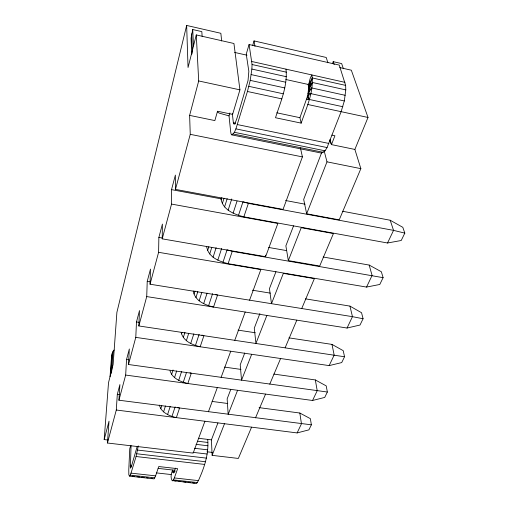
<?xml version="1.0" encoding="UTF-8"?>
<svg xmlns="http://www.w3.org/2000/svg" width="509" height="509" viewBox="0 0 509 509"><rect width="100%" height="100%" fill="white"/><g stroke="black" fill="none" stroke-linecap="round" stroke-linejoin="round"><path stroke-width="0.76" d="M137.093 446.832L131.284 466.817L130.38 468.191L131.048 445.649M300.463 148.024L302.41 156.893L283.049 209.403L175.478 189.386L175.382 175.083L171.533 189.634L171.539 204.084L277.869 223.445L265.603 256.695L162.212 238.848L162.409 224.081L158.872 237.429L158.598 252.311L150.04 284.213L352.463 316.662L363.076 318.755L360.016 325.035L347.049 328.031L146.726 296.588L147.228 281.388L150.486 269.096L150.04 284.213M301.175 123.127L299.922 117.694L306.494 99.166C309.714 91.238 307.251 82.464 311.871 74.944C314.288 91.652 306.361 107.743 301.175 123.127L275.503 117.732C280.44 102.099 287.82 85.957 285.994 69.154M135.782 337.372L329.158 365.608L341.711 362.58L344.548 356.758L138.842 325.957L139.498 310.592L136.488 321.949L135.782 337.372L128.503 364.508L327.357 392.019L326.205 385.879L315.326 379.943L273.861 374.077M231.907 134.898L234.401 132.308L235.909 128.872L247.431 91.48L250.218 80.371L251.866 69.059L252.063 64.522L249.079 44.525L339.242 65.095L345.649 85.391L345.783 89.889L344.326 100.954L341.125 111.681L327.058 147.559L325.079 150.81L321.516 153.114L231.907 134.898L231.08 133.937L230.666 131.666L229.025 115.893L229.89 112.966M128.503 364.508L129.331 348.977L126.544 359.5L125.672 375.069L118.921 400.22L311.368 424.818L310.369 418.659L299.826 413.022L259.087 407.639M175.58 468.102L173.505 473.014L172.933 472.435L172.691 470.03C171.221 473.23 170.254 477.283 172.061 480.528L196.614 483.55L198.402 480.611C204.287 467.726 208.995 453.767 207.704 439.407M118.921 400.22L119.901 384.581L117.312 394.36L116.294 410.019L107.45 443.008L193.166 453.112L204.917 421.242M107.45 443.008L109.021 421.191L104.18 439.579L108.054 440.043M113.144 351.153L112.19 353.532L110.65 374.249L111.624 371.856L113.144 351.153L114.156 350.033M104.18 439.579L108.519 382.685L113.132 364.412L116.898 312.335L186.657 25.45L220.855 33.295L221.663 41.006M110.039 376.673L111.592 355.95L112.19 353.532M307.97 99.325L310.439 81.262M202.13 36.324L201.825 31.615L192.733 29.535L191.066 38.162L191.721 54.011M191.861 54.062L192.383 50.359L191.67 33.81M130.737 445.394L129.77 448.671L128.777 469.813L128.834 474.897L129.661 476.182L131.004 473.135L136.075 456.522L138.295 445.89M196.277 34.93L198.695 80.956L189.622 115.384L214.855 120.582L217.521 111.236L232.607 114.385L239.936 89.851L233.93 43.494L196.277 34.93L188.044 67.544L186.657 25.45M138.842 325.957L146.726 296.588M162.212 238.848L171.539 204.084M175.478 189.386L190.251 134.331L189.622 115.384M249.079 44.525L246.241 54.145L248.844 71.33L248.029 80.562L236.698 119.093L235.222 122.834L234.051 124.107L233.351 122.764L232.314 113.38M252.718 45.339L254.042 40.911L326.224 57.466L327.879 62.772M342.544 211.254L390.18 220.238L402.81 227.319L404.82 233.116L401.226 240.496L387.527 243.003L243.856 216.834C234.655 214.448 223.47 210.23 221.167 199.84L221.867 197.594M201.863 335.087L203.912 335.66L200.177 346.775C192.758 345.013 184.309 341.641 181.554 333.859L182.018 332.371M215.434 294.431L217.566 295.035L213.519 307.073C205.891 305.165 197.161 301.875 194.044 293.979L194.985 290.957M323.177 257.013L369.171 265.068L381.349 271.742L383.105 277.672L379.79 284.467L366.55 287.076L228.108 263.675C220.238 261.613 211.229 258.413 207.678 250.422L208.824 246.782M222.388 203.447L224.036 198.198M177.355 407.454L179.575 408.059L176.362 417.628C170.451 416.311 164.388 413.849 160.799 408.714L161.735 405.756M189.972 372.862L191.289 373.224L187.827 383.519C181.726 382.119 175.465 379.631 171.635 374.427L173.041 369.986M183.31 337.492L184.958 332.275M195.92 297.593L197.829 291.549M209.695 254.004L211.769 247.438M224.558 206.972L227.167 198.714M163.567 411.896L165.463 405.978M174.536 377.627L176.668 370.978M186.358 340.712L188.737 333.268M199.127 300.832L201.787 292.522M213.08 257.249L216.115 247.762M228.134 210.211L231.741 198.949M167.556 414.612L170.203 406.487M178.697 380.395L181.579 371.532M190.69 343.524L193.84 333.853M203.657 303.682L207.099 293.114M217.827 260.137L221.625 248.481M233.122 213.137L237.029 201.138M171.959 416.438L175.134 406.85M183.265 382.272L186.434 372.69M195.443 345.465L199.127 334.324M208.607 305.686L212.597 293.629M222.993 262.211L227.084 249.843L232.257 251.325L383.105 277.672M238.517 215.282L242.984 201.799L248.379 203.377L393.54 230.367L404.82 233.116M129.661 476.182L154.112 478.874L155.614 475.864L158.738 466.537L177.647 468.681L174.339 477.938L172.704 480.916M228.108 263.675L232.257 251.325M243.856 216.834L248.379 203.377M345.649 85.391L312.399 77.979L308.67 88.515L312.411 82.49L345.783 89.889M332.485 63.67L333.217 61.665L341.654 63.593L343.403 68.747M208.41 411.787L217.349 387.534M221.103 377.36L230.736 351.242M234.783 340.26L245.192 312.042M249.569 300.164L260.85 269.585L158.598 252.311M251.58 427.153L238.352 458.444L212.126 455.351L211.42 439.859L217.909 422.954M230.774 389.423L227.148 398.878L228.172 414.339L237.588 390.288M244.746 353.011L240.216 364.813L241.533 380.198L251.675 354.296M259.902 313.512L254.284 328.165L255.932 343.416L266.875 315.446M275.935 271.749L269.452 288.628L271.482 303.676L283.335 273.384L314.371 278.627L301.729 308.53M293.559 225.824L285.867 245.86L288.336 260.614L319.697 266.029L333.42 233.555L301.22 227.695L288.336 260.614M321.726 152.426L303.682 199.433L306.66 213.793L339.217 219.85L360.862 168.651L354.875 149.436L368.013 117.458L351.331 70.204L339.808 67.582M212.126 455.351L224.501 423.723M306.66 213.793L326.988 161.837L324.208 151.09M255.505 417.87L265.558 394.087M269.776 384.117L280.599 358.521M285.142 347.768L296.817 320.148M312.411 82.49L308.435 90.977L311.775 87.949L345.191 95.31M116.294 410.019L297.116 432.924L301.455 423.812L299.826 413.022M125.672 375.069L312.558 400.481L317.215 390.696L315.326 379.943M329.158 365.608L334.171 355.078L331.989 344.402L288.921 337.861M347.049 328.031L352.463 316.662L349.938 306.106L305.457 298.853M366.55 287.076L372.085 275.445L369.171 265.068M387.527 243.003L393.54 230.367L390.18 220.238M311.368 424.818L308.912 429.857L297.116 432.924M327.357 392.019L324.723 397.427L312.558 400.481M312.399 77.979L308.499 84.513L285.823 79.499M311.775 87.949L307.97 93.662L310.891 93.643L344.326 100.954M310.891 93.643L307.264 96.551L309.459 99.49L342.85 106.731M306.494 99.166L309.459 99.49M131.004 473.135L155.614 475.864M174.339 477.938L198.402 480.611M130.31 475.139L154.851 477.849M173.518 479.911L197.517 482.557M132.346 476.15L134.7 476.411M137.055 476.672L139.409 476.933M141.769 477.194L144.123 477.448M146.477 477.709L148.049 477.881M151.186 478.231L152.757 478.403M174.364 480.782L175.898 480.954M178.971 481.291L180.504 481.457M183.577 481.8L185.88 482.048M188.184 482.303L190.487 482.557M192.796 482.812L194.33 482.984M130.158 466.543L131.723 466.721M172.774 471.34L175.141 471.608M172.933 472.435L174.466 472.606M156.626 472.925L171.1 474.541M130.164 465.226L131.716 465.404M158.14 468.382L175.051 470.297M136.826 453.774L205.566 461.752M136.075 456.522L204.663 464.431M137.615 450.064L206.431 458.119M194.355 448.257L207.627 449.841M207.01 451.788L212.457 452.437M193.013 452.355L207.08 454.015M197.587 441.22L207.831 442.461M196.048 444.357L207.869 445.782M198.281 438.255L211.42 439.859M117.312 394.36L119.66 394.672M212.075 401.429L227.746 403.497M126.544 359.5L128.885 359.831M224.571 367.097L240.999 369.419M136.488 321.949L139.587 322.413M238.027 330.131L255.257 332.752M147.228 281.388L150.371 281.891M252.388 290.2L270.336 293.127M158.872 237.429L162.785 238.104M268.606 247.45L286.535 250.593M171.533 189.634L221.205 198.866M285.536 200.501L305.063 204.185M190.251 134.331L302.41 156.893M326.988 161.837L360.862 168.651M235.909 128.872L327.058 147.559M234.401 132.308L325.079 150.81M233.09 133.975L323.24 152.325M233.351 122.764L235.673 123.242M233.631 123.655L235.19 123.98M237.34 124.565L328.839 143.436M354.875 149.436L331.474 144.613L329.686 140.465M331.925 135.114L334.928 135.738L331.474 144.613L330.036 139.371M276.801 112.801L299.922 117.694M248.882 86.339L283.36 93.821M198.695 80.956L239.936 89.851M247.431 91.48L281.808 98.892M307.83 104.504L368.013 117.458M250.218 80.371L284.754 87.93M251.141 74.594L285.651 82.197M251.866 69.059L286.332 76.7M251.809 61.5L344.981 82.356M252.063 64.522L286.402 72.183M234.611 52.421L246.98 55.207M229.025 115.893L219.124 113.081L217.318 111.706M331.989 344.402L343.219 350.663L344.548 356.758M349.938 306.106L361.549 312.73L363.076 318.755M169.987 370.794L171.635 374.427M159.247 405.088L160.799 408.714M333.217 61.665L334.165 64.605M206.584 246.738L207.678 250.422M193.248 290.989L194.044 293.979M308.091 84.602L308.689 86.899M181.191 332.352L181.554 333.859M254.042 40.911L254.977 46.344M191.32 39.702L191.696 42.018M265.393 255.143L265.603 256.695M221.059 198.421L221.167 199.84M192.733 29.535L193.484 45.988"/></g></svg>
